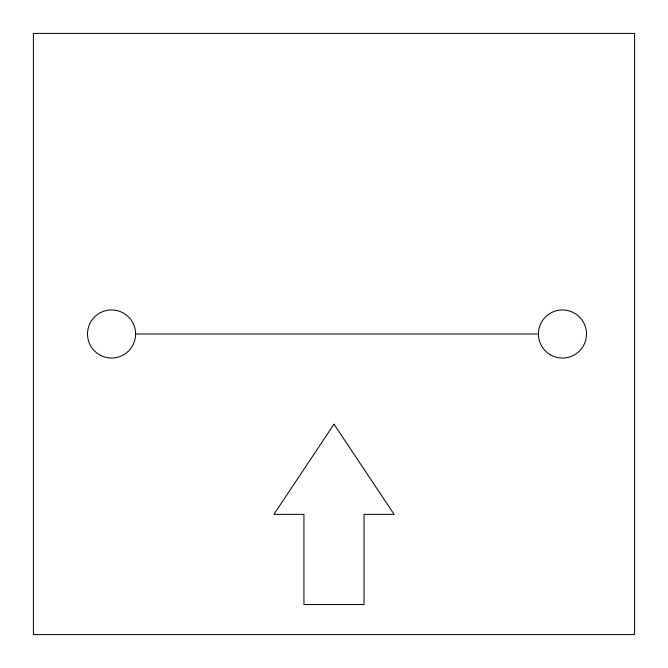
<?xml version="1.0" encoding="UTF-8"?>
<svg xmlns="http://www.w3.org/2000/svg" width="668" height="668" viewBox="0 0 668 668"><rect width="100%" height="100%" fill="white"/><g stroke="black" fill="none" stroke-linecap="round" stroke-linejoin="round"><path stroke-width="1" d="M135.604 334A24.048 24.048 0 0 1 99.532 354.825A24.048 24.048 0 0 1 99.532 313.175A24.048 24.048 0 0 1 135.604 334L538.408 334M334 424.18L273.88 514.36L303.94 514.36L303.94 604.54L364.06 604.54L364.06 514.36L394.12 514.36L334 424.18M634.6 33.4L33.4 33.4L33.4 634.6L634.6 634.6L634.6 33.4M550.432 354.825A24.048 24.048 0 0 0 586.504 334A24.048 24.048 0 0 0 550.432 313.175A24.048 24.048 0 0 0 550.432 354.825"/></g></svg>
